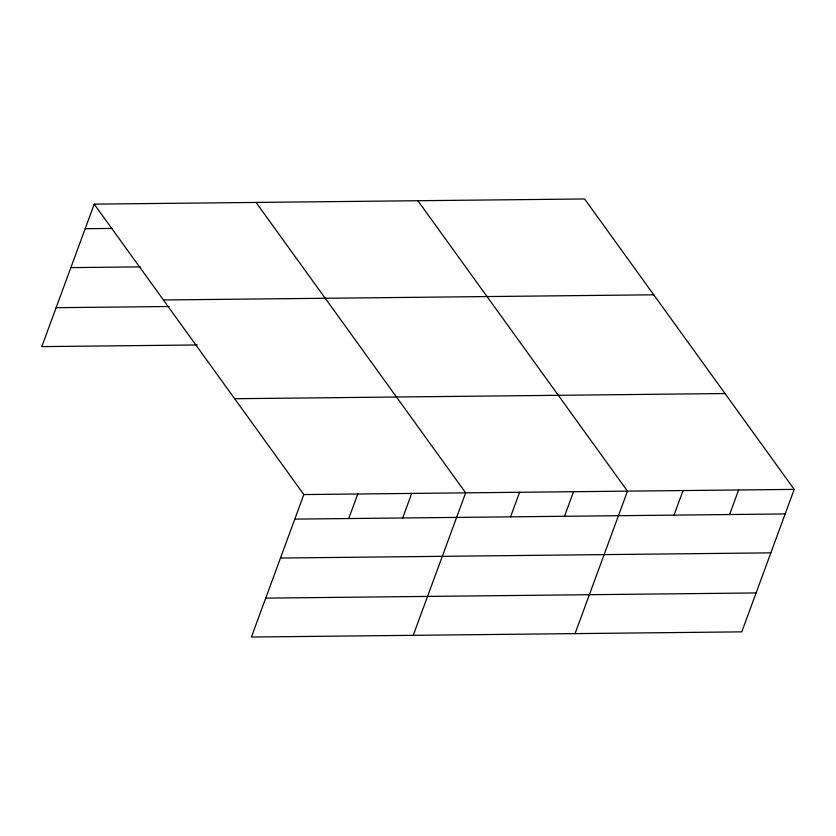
<?xml version="1.0" encoding="UTF-8"?>
<svg xmlns="http://www.w3.org/2000/svg" width="836" height="836" viewBox="0 0 836 836"><rect width="100%" height="100%" fill="white"/><g stroke="black" fill="none" stroke-linecap="round" stroke-linejoin="round"><path stroke-width="1.25" d="M94.217 204.141L303.834 494.557L251.417 637.032L741.783 631.859L794.2 489.384L584.583 198.968L94.217 204.141L41.8 346.616L197.202 344.975M348.737 518.55L357.777 493.982M402.68 517.975L411.72 493.418M413.235 635.329L465.652 492.843L256.046 202.437M510.556 516.836L519.595 492.279M564.499 516.272L573.538 491.714M575.053 633.615L627.481 491.14L417.864 200.724M674.015 515.122L683.054 490.554M729.588 514.537L738.627 489.969M85.188 228.698L112.149 228.416M70.872 267.614L140.218 266.883M163.396 299.978L653.762 294.805M56.117 307.7L169.133 306.509M234.665 398.72L725.031 393.547M303.834 494.557L794.2 489.384M294.805 519.114L785.161 513.952M280.488 558.03L770.844 552.857M265.733 598.116L756.099 592.954"/></g></svg>
